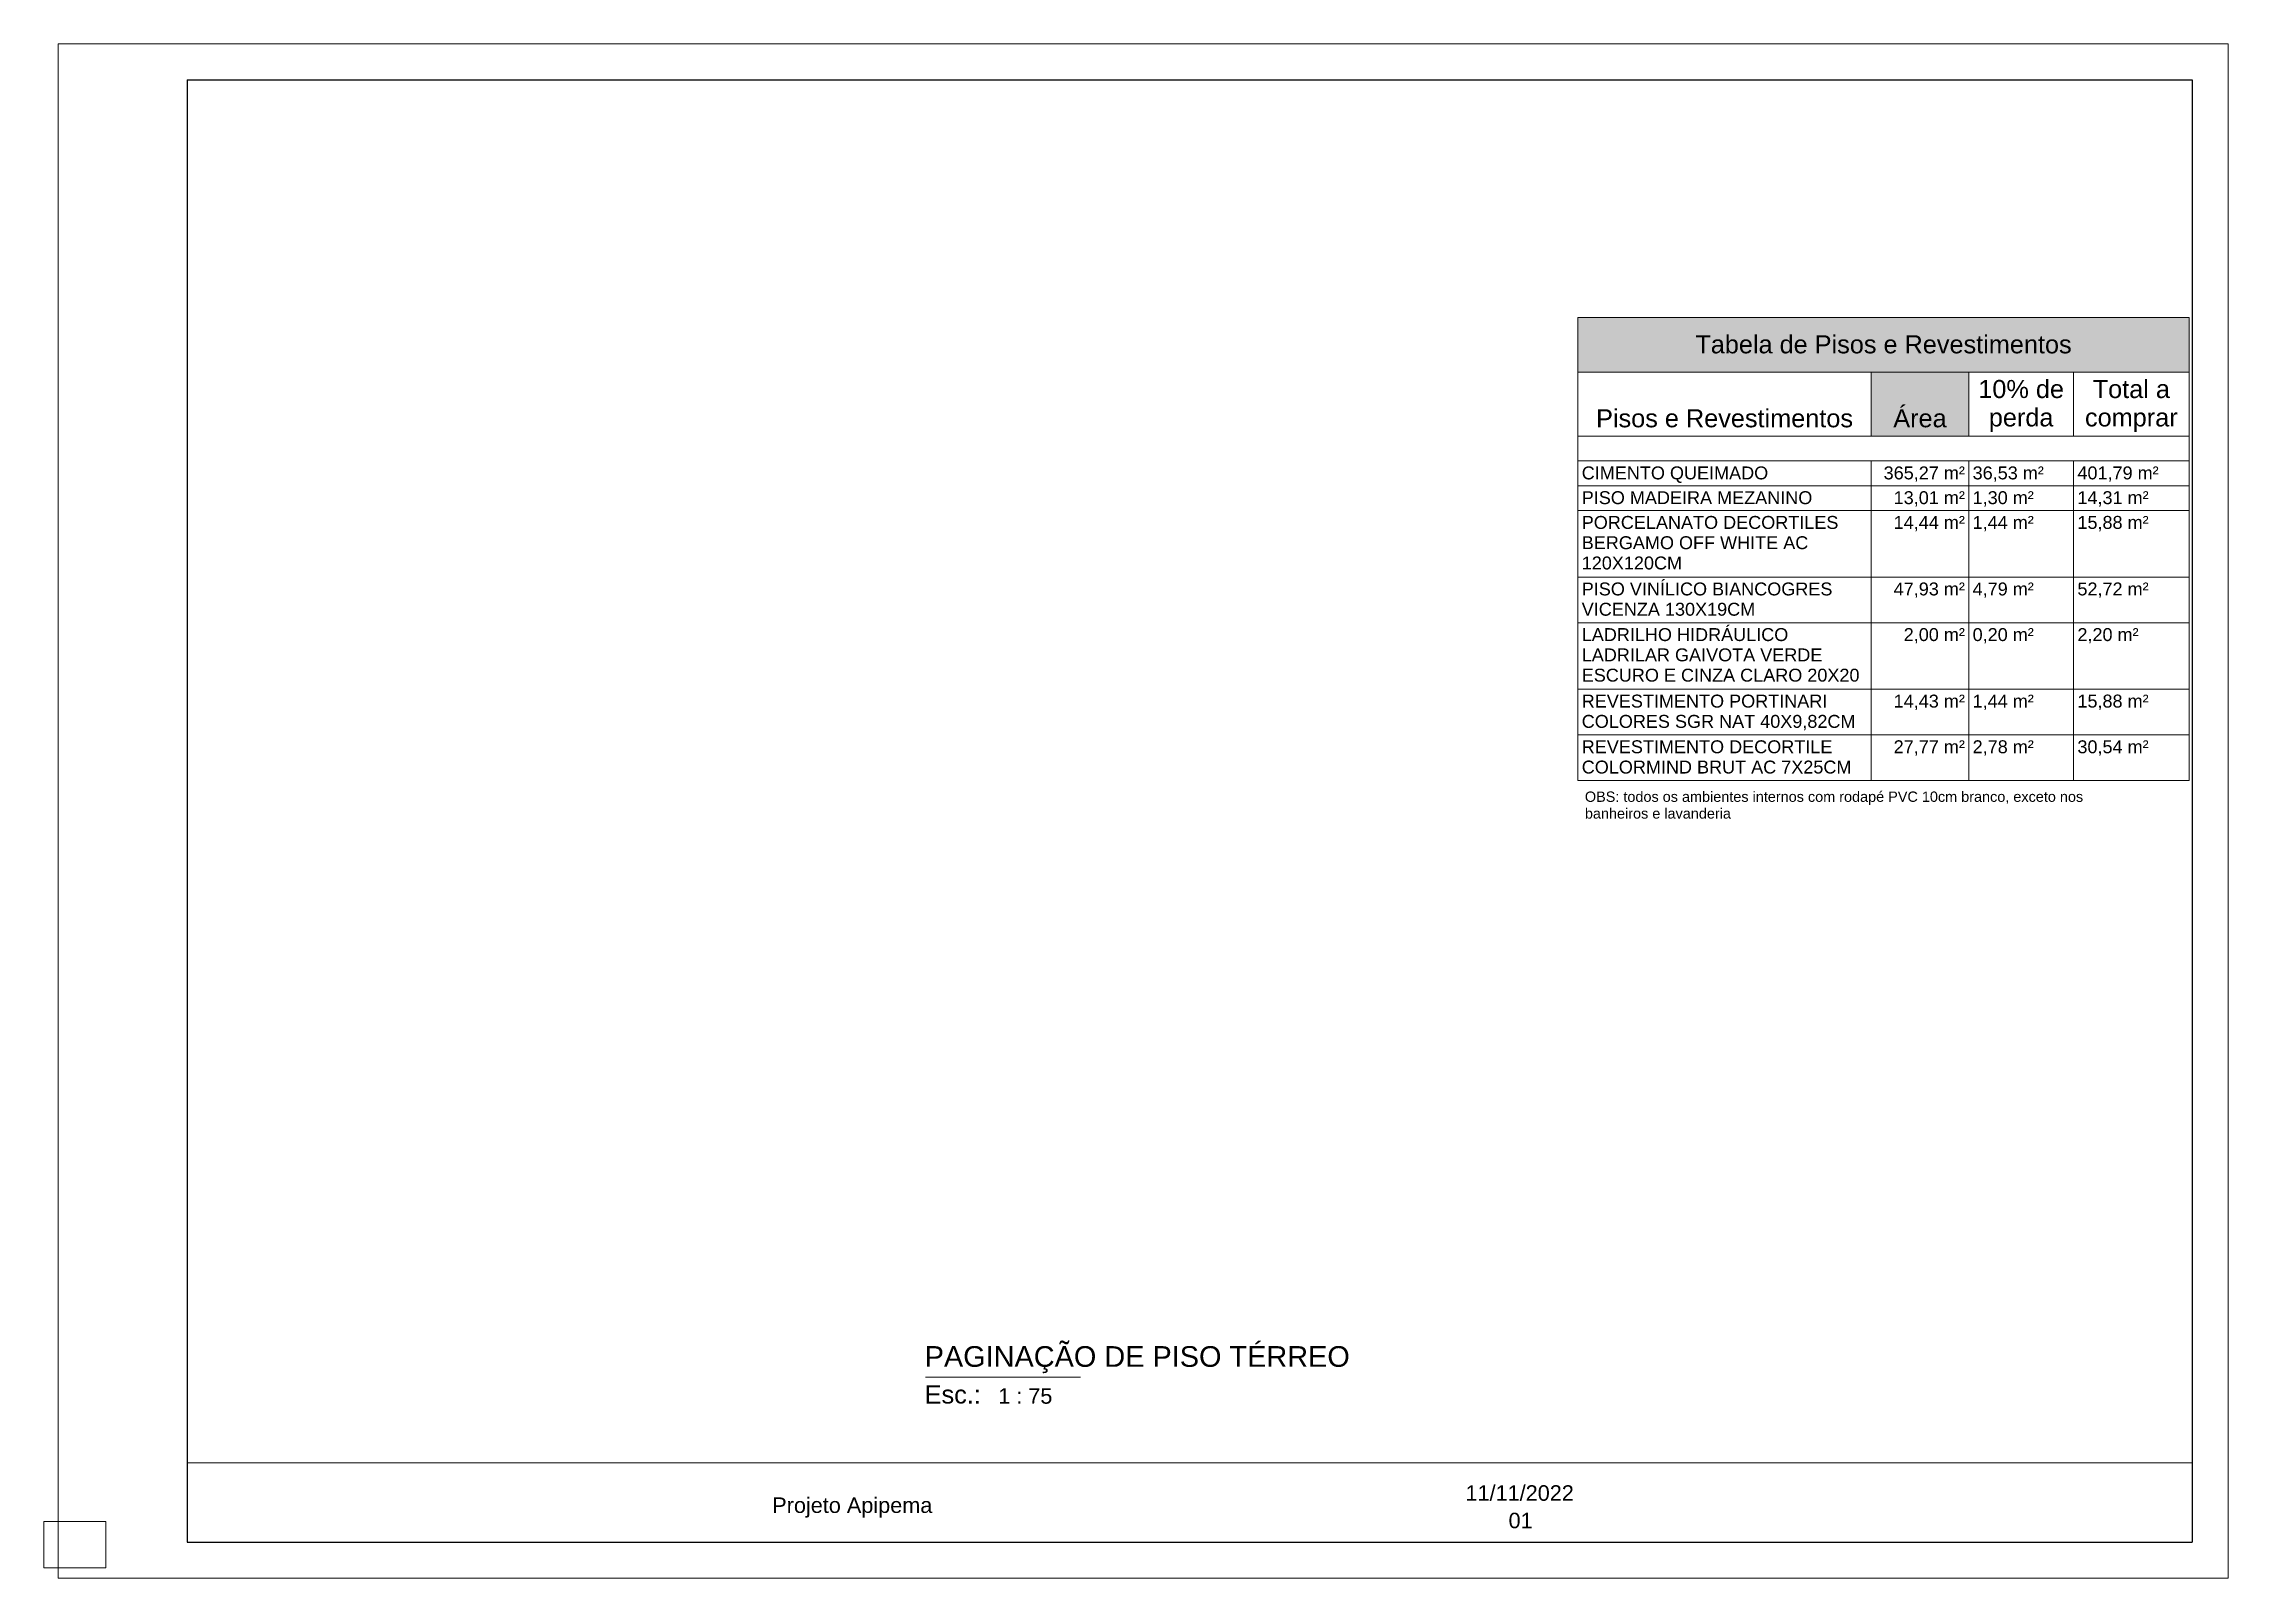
# Paper-space layout 'Layout1' of a CAD drawing. Header units: millimetres. Extents: x 0 to 423, y -2 to 295.
import ezdxf

# ---------------------------------------------------------------- set-up
doc = ezdxf.new("R2010")
doc.units = ezdxf.units.MM
for name, color, linetype, lineweight in [('A-DETL-THIN', 151, 'Continuous', 9), ('G-ANNO-LEGN', 5, 'Continuous', 9), ('G-ANNO-SCHD', 231, 'Continuous', 9), ('G-ANNO-TEXT', 231, 'Continuous', 9), ('G-ANNO-TTLB', 6, 'Continuous', 9), ('G-ANNO-TTLB-MEDM', 33, 'Continuous', 25), ('G-ANNO-TTLB-THIN', 151, 'Continuous', 9)]:
    doc.layers.add(name, color=color, linetype=linetype, lineweight=lineweight)
doc.styles.add('Arial_2', font='arial.ttf', dxfattribs={"height": 3})
doc.styles.add('Arial_3', font='arial.ttf', dxfattribs={"height": 3.5})
doc.styles.add('Arial_4', font='arial.ttf', dxfattribs={"height": 4})
doc.styles.add('Arial_5', font='arial.ttf', dxfattribs={"height": 2.5})
doc.styles.add('Arial_6', font='arial.ttf', dxfattribs={"height": 2})
picture_1 = doc.add_image_def('image1.png', size_in_pixel=(4961, 196))

# ---------------------------------------------------------------- blocks, each defined once
blk = doc.blocks.new('CRT_A3 métrico Paisagem - CRT_A3 métrico Paisagem-1077155-PAGINAÇÃO DE PISO TÉRREO')
at = {"layer": 'G-ANNO-TTLB-MEDM'}
for p, q in [((27.79, 288), (27.79, 5)), ((27.79, 288), (415.79, 288)), ((415.79, 288), (415.79, 5)), ((27.79, 5), (415.79, 5))]:
    blk.add_line(p, q, dxfattribs=at)
at = {"layer": 'G-ANNO-TTLB-THIN'}
for p, q in [((2.79, 295), (2.79, -2)), ((422.79, 295), (2.79, 295)), ((422.79, -2), (422.79, 295)), ((2.79, -2), (422.79, -2))]:
    blk.add_line(p, q, dxfattribs=at)
at = {"layer": 'G-ANNO-TTLB'}
image = blk.add_image(picture_1, insert=(27.79, 5), size_in_units=(388.02, 15.33), dxfattribs=at)
image.dxf.flags = 7
blk = doc.blocks.new('Viewport - Título Horizontal-913277-PAGINAÇÃO DE PISO TÉRREO')
at = {"layer": 'G-ANNO-TTLB'}
blk.add_line((4.19, 0.19), (34.19, 0.19), dxfattribs=at)
at = {"layer": 'G-ANNO-TTLB', "insert": (4.03, -1.42), "char_height": 3.5, "width": 13.4683, "attachment_point": 1, "style": 'Arial_3'}
blk.add_mtext('Esc.:', dxfattribs=at)

psp = doc.layouts.get("Layout1")

# ---------------------------------------------------------------- hatches: boundary and pattern name
at = {"layer": 'G-ANNO-LEGN'}
for points in [[(296.91, 241.98), (296.91, 231.4), (415.21, 231.4), (415.21, 241.98)], [(353.68, 231.4), (353.68, 219.03), (372.56, 219.03), (372.56, 231.4)]]:
    psp.add_hatch(color=256, dxfattribs=at).paths.add_polyline_path(points)

# ---------------------------------------------------------------- linework, layer by layer
at = {"layer": 'A-DETL-THIN'}
for p, q in [((296.91, 241.98), (296.91, 231.4)), ((415.21, 241.98), (296.91, 241.98)), ((415.21, 231.4), (415.21, 241.98)), ((296.91, 231.4), (296.91, 152.4)), ((296.91, 231.4), (415.21, 231.4)), ((353.68, 231.4), (353.68, 219.03)), ((372.56, 231.4), (372.56, 219.03)), ((392.84, 231.4), (392.84, 219.03)), ((415.21, 231.4), (415.21, 152.4)), ((353.68, 219.03), (296.91, 219.03)), ((372.56, 219.03), (353.68, 219.03)), ((392.84, 219.03), (372.56, 219.03)), ((415.21, 219.03), (392.84, 219.03)), ((353.68, 214.24), (296.91, 214.24)), ((372.56, 214.24), (353.68, 214.24)), ((353.68, 214.24), (353.68, 209.44)), ((392.84, 214.24), (372.56, 214.24)), ((372.56, 214.24), (372.56, 209.44)), ((415.21, 214.24), (392.84, 214.24)), ((392.84, 214.24), (392.84, 209.44)), ((353.68, 209.44), (296.91, 209.44)), ((372.56, 209.44), (353.68, 209.44)), ((353.68, 209.44), (353.68, 204.65)), ((392.84, 209.44), (372.56, 209.44)), ((372.56, 209.44), (372.56, 204.65)), ((415.21, 209.44), (392.84, 209.44)), ((392.84, 209.44), (392.84, 204.65)), ((353.68, 204.65), (296.91, 204.65)), ((372.56, 204.65), (353.68, 204.65)), ((353.68, 204.65), (353.68, 191.78)), ((392.84, 204.65), (372.56, 204.65)), ((372.56, 204.65), (372.56, 191.78)), ((415.21, 204.65), (392.84, 204.65)), ((392.84, 204.65), (392.84, 191.78)), ((353.68, 191.78), (296.91, 191.78)), ((372.56, 191.78), (353.68, 191.78)), ((353.68, 191.78), (353.68, 182.94)), ((392.84, 191.78), (372.56, 191.78)), ((372.56, 191.78), (372.56, 182.94)), ((415.21, 191.78), (392.84, 191.78)), ((392.84, 191.78), (392.84, 182.94)), ((353.68, 182.94), (296.91, 182.94)), ((372.56, 182.94), (353.68, 182.94)), ((353.68, 182.94), (353.68, 170.07)), ((392.84, 182.94), (372.56, 182.94)), ((372.56, 182.94), (372.56, 170.07)), ((415.21, 182.94), (392.84, 182.94)), ((392.84, 182.94), (392.84, 170.07)), ((353.68, 170.07), (296.91, 170.07)), ((372.56, 170.07), (353.68, 170.07)), ((353.68, 170.07), (353.68, 161.23)), ((392.84, 170.07), (372.56, 170.07)), ((372.56, 170.07), (372.56, 161.23)), ((415.21, 170.07), (392.84, 170.07)), ((392.84, 170.07), (392.84, 161.23)), ((353.68, 161.23), (296.91, 161.23)), ((372.56, 161.23), (353.68, 161.23)), ((353.68, 161.23), (353.68, 152.4)), ((392.84, 161.23), (372.56, 161.23)), ((372.56, 161.23), (372.56, 152.4)), ((415.21, 161.23), (392.84, 161.23)), ((392.84, 161.23), (392.84, 152.4)), ((415.21, 152.4), (296.91, 152.4))]:
    psp.add_line(p, q, dxfattribs=at)

# ---------------------------------------------------------------- block references
at = {"layer": 'G-ANNO-TTLB'}
for name, p in [('CRT_A3 métrico Paisagem - CRT_A3 métrico Paisagem-1077155-PAGINAÇÃO DE PISO TÉRREO', (0, 0)), ('Viewport - Título Horizontal-913277-PAGINAÇÃO DE PISO TÉRREO', (166.47, 36.75))]:
    psp.add_blockref(name, p, dxfattribs=at)

# ---------------------------------------------------------------- texts
at = {"layer": 'G-ANNO-SCHD', "line_spacing_factor": 0.941778}
for s, insert, char_height, width, attachment_point, style in [('Tabela de Pisos e Revestimentos', (356.06, 238.57), 3.5, 87.0694, 2, 'Arial_3'), ('10% de\\Pperda', (382.7, 229.92), 3.5, 19.8391, 2, 'Arial_3'), ('Total a\\Pcomprar', (404.02, 229.92), 3.5, 21.3817, 2, 'Arial_3'), ('Pisos e Revestimentos', (325.3, 224.26), 3.5, 59.4317, 2, 'Arial_3'), ('Área', (363.12, 224.26), 3.5, 12.3405, 2, 'Arial_3'), ('CIMENTO QUEIMADO', (297.66, 213.18), 2.5, 43.0342, 1, 'Arial_5'), ('365,27 m²', (371.81, 213.18), 2.5, 18.793, 3, 'Arial_5'), ('36,53 m²', (373.31, 213.18), 2.5, 16.4669, 1, 'Arial_5'), ('401,79 m²', (393.59, 213.18), 2.5, 18.793, 1, 'Arial_5'), ('PISO MADEIRA MEZANINO', (297.66, 208.39), 2.5, 53.2571, 1, 'Arial_5'), ('13,01 m²', (371.81, 208.39), 2.5, 16.4669, 3, 'Arial_5'), ('1,30 m²', (373.31, 208.39), 2.5, 14.1407, 1, 'Arial_5'), ('14,31 m²', (393.59, 208.39), 2.5, 16.4669, 1, 'Arial_5'), ('PORCELANATO DECORTILES\\PBERGAMO OFF WHITE AC\\P120X120CM', (297.66, 203.6), 2.5, 59.2868, 1, 'Arial_5'), ('14,44 m²', (371.81, 203.6), 2.5, 16.4669, 3, 'Arial_5'), ('1,44 m²', (373.31, 203.6), 2.5, 14.1407, 1, 'Arial_5'), ('15,88 m²', (393.59, 203.6), 2.5, 16.4669, 1, 'Arial_5'), ('PISO VINÍLICO BIANCOGRES\\PVICENZA 130X19CM', (297.66, 190.72), 2.5, 57.9401, 1, 'Arial_5'), ('47,93 m²', (371.81, 190.72), 2.5, 16.4669, 3, 'Arial_5'), ('4,79 m²', (373.31, 190.72), 2.5, 14.1407, 1, 'Arial_5'), ('52,72 m²', (393.59, 190.72), 2.5, 16.4669, 1, 'Arial_5'), ('LADRILHO HIDRÁULICO\\PLADRILAR GAIVOTA VERDE\\PESCURO E CINZA CLARO 20X20', (297.66, 181.89), 2.5, 64.184, 1, 'Arial_5'), ('2,00 m²', (371.81, 181.89), 2.5, 14.1407, 3, 'Arial_5'), ('0,20 m²', (373.31, 181.89), 2.5, 14.1407, 1, 'Arial_5'), ('2,20 m²', (393.59, 181.89), 2.5, 14.1407, 1, 'Arial_5'), ('REVESTIMENTO PORTINARI\\PCOLORES SGR NAT 40X9,82CM', (297.66, 169.02), 2.5, 63.2658, 1, 'Arial_5'), ('14,43 m²', (371.81, 169.02), 2.5, 16.4669, 3, 'Arial_5'), ('1,44 m²', (373.31, 169.02), 2.5, 14.1407, 1, 'Arial_5'), ('15,88 m²', (393.59, 169.02), 2.5, 16.4669, 1, 'Arial_5'), ('REVESTIMENTO DECORTILE\\PCOLORMIND BRUT AC 7X25CM', (297.66, 160.18), 2.5, 62.2557, 1, 'Arial_5'), ('27,77 m²', (371.81, 160.18), 2.5, 16.4669, 3, 'Arial_5'), ('2,78 m²', (373.31, 160.18), 2.5, 14.1407, 1, 'Arial_5'), ('30,54 m²', (393.59, 160.18), 2.5, 16.4669, 1, 'Arial_5')]:
    psp.add_mtext(s, dxfattribs=dict(at, insert=insert, char_height=char_height, width=width, attachment_point=attachment_point, style=style))
at = {"layer": 'G-ANNO-TEXT', "color": 7, "char_height": 2, "attachment_point": 1, "style": 'Arial_6'}
for s, insert, width in [('OBS: todos os ambientes internos com rodapé PVC 10cm branco, exceto nos ', (298.27, 150.27), 120.7341), ('banheiros e lavanderia', (298.27, 147.03), 35.1941)]:
    psp.add_mtext(s, dxfattribs=dict(at, insert=insert, width=width))
at = {"layer": 'G-ANNO-TTLB', "attachment_point": 1}
for s, insert, char_height, width, style in [('PAGINAÇÃO DE PISO TÉRREO', (170.5, 42.93), 4, 100.5316, 'Arial_4'), ('1 : 75', (184.73, 34.79), 3, 12.9873, 'Arial_2'), ('Projeto Apipema', (141, 13.65), 3, 38.4008, 'Arial_2'), ('11/11/2022', (275.16, 16.01), 3, 25.9747, 'Arial_2'), ('01', (283.5, 10.69), 3, 5.7721, 'Arial_2')]:
    psp.add_mtext(s, dxfattribs=dict(at, insert=insert, char_height=char_height, width=width, style=style))

# ---------------------------------------------------------------- viewports
at = {"layer": '0'}
psp.add_viewport(center=(6, 4.5), size=(12, 9), view_center_point=(6, 4.5), view_height=12, dxfattribs=at)

doc.saveas('drawing.dxf')
